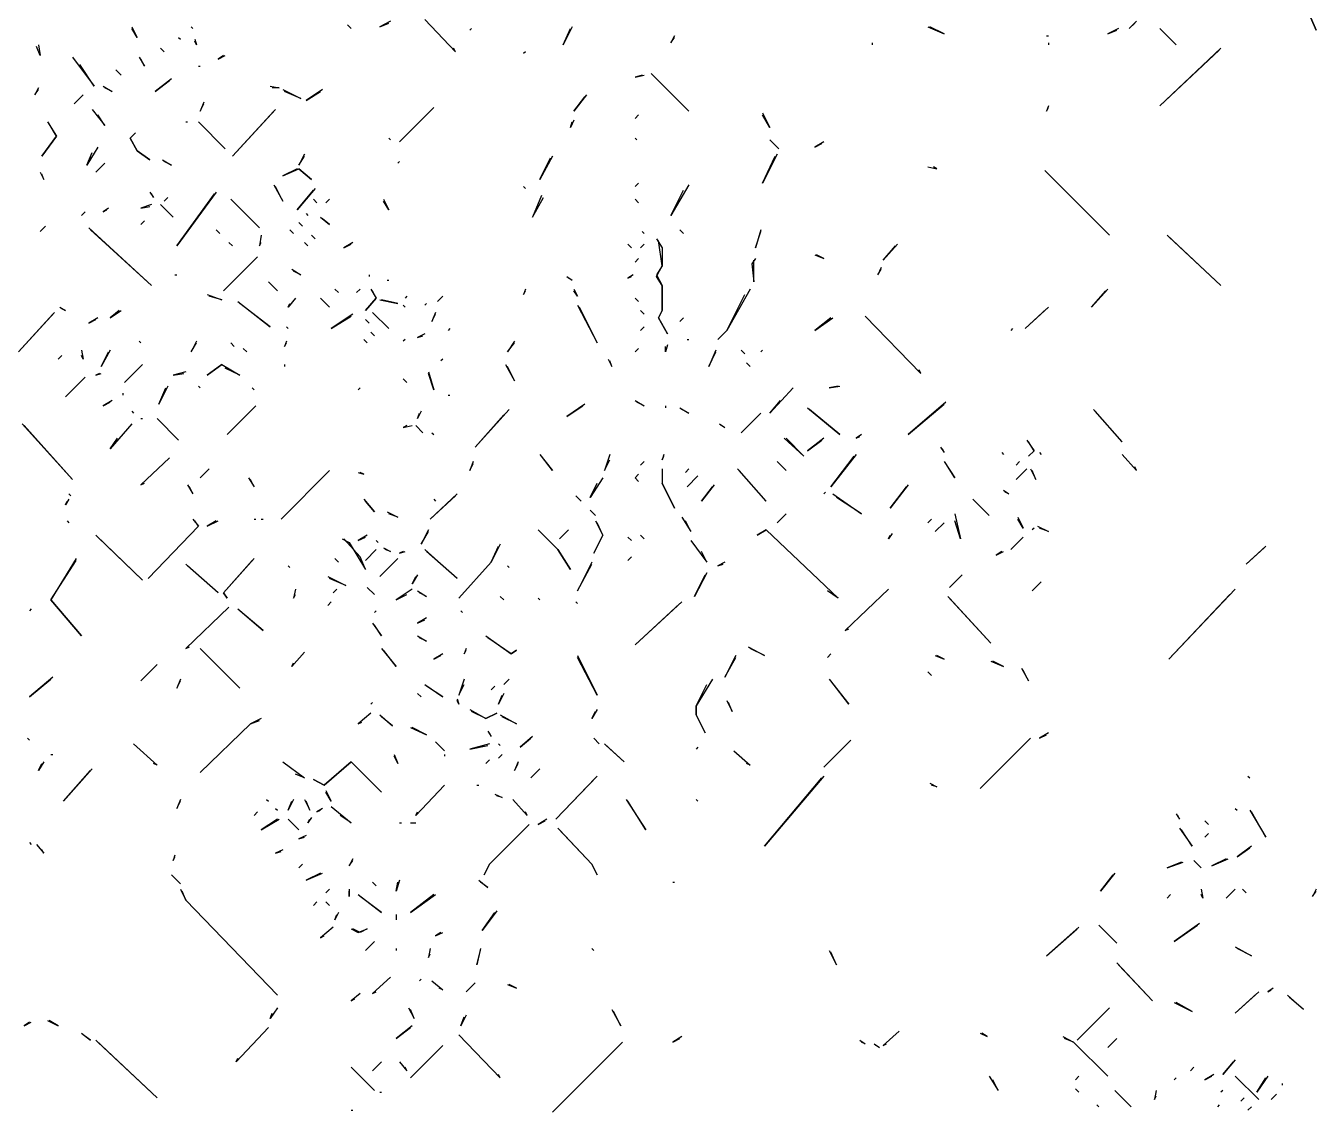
# Model space of a CAD drawing. Extents: x 1 to 2775, y -31 to 2075.
# Drawn here: x 1805.5 to 1925.2, y 373.6 to 474.2 of the extents above; entities that cross this region are included whole.
import ezdxf

# ---------------------------------------------------------------- set-up
doc = ezdxf.new("R2010")
doc.units = 0
doc.layers.add('LINEWORK', color=4, linetype='CONTINUOUS')

msp = doc.modelspace()

# ---------------------------------------------------------------- linework, layer by layer
at = {"layer": 'LINEWORK'}
for points in [[(1920.1667, 479.6667), (1924.6667, 475), (1925.1667, 473.8333), (1924.6667, 475), (1920.3333, 479.5)], [(1815.3333, 474.1667), (1815.8333, 473.1667), (1815.3333, 474)], [(1820.8333, 474.1667), (1821, 474)], [(1835.3333, 474.3333), (1835.6667, 474)], [(1839.3333, 474.6667), (1838.3333, 474.1667), (1839.1667, 474.5)], [(1842.5, 474.8333), (1845.3333, 471.8333), (1845.1667, 472.1667)], [(1846.8333, 474), (1846.6667, 473.8333)], [(1856.1667, 474.1667), (1855.3333, 472.5), (1856, 474)], [(1889.1667, 474.1667), (1890.6667, 473.5), (1889.3333, 474.1667)], [(1906.8333, 474), (1905.8333, 473.5), (1906.6667, 473.8333)], [(1908.5, 474.6667), (1907.8333, 474), (1908.3333, 474.5)], [(1910.6667, 474), (1912.1667, 472.5)], [(1819.6667, 473.1667), (1819.8333, 473)], [(1821.1667, 473), (1821.3333, 472.5), (1821.1667, 472.8333)], [(1865.6667, 473.3333), (1865.3333, 472.6667), (1865.6667, 473.1667)], [(1900.1667, 473.3333), (1900.3333, 473.3333)], [(1806.6667, 472.5), (1806.8333, 471.5), (1806.5, 472.3333)], [(1818, 472.1667), (1818.3333, 471.8333)], [(1823.8333, 471.5), (1823.3333, 471.1667), (1824, 471.5)], [(1851.8333, 471.8333), (1851.6667, 471.6667)], [(1884, 472.6667), (1884, 472.5)], [(1900.3333, 472.6667), (1900.3333, 472.5)], [(1916.3333, 472.1667), (1910.6667, 466.8333), (1916.1667, 472)], [(1809.8333, 471.3333), (1811.8333, 468.6667), (1810.5, 470.6667)], [(1816, 471.3333), (1816.5, 470.5), (1816.1667, 471.1667)], [(1821.5, 470.5), (1821.6667, 470.5)], [(1813.8333, 470.1667), (1814.3333, 469.6667)], [(1819, 469.3333), (1817.5, 468.1667), (1818.8333, 469.1667)], [(1862.6667, 469.6667), (1862, 469.5), (1862.8333, 469.6667)], [(1863.5, 469.8333), (1867, 466.3333)], [(1806.6667, 468.5), (1806.3333, 467.8333), (1806.6667, 468.3333)], [(1812.6667, 468.6667), (1813.5, 468.1667), (1812.8333, 468.5)], [(1828.1667, 468.6667), (1829, 468.5), (1828.3333, 468.5)], [(1829.3333, 468.3333), (1831, 467.5), (1829.5, 468.1667)], [(1833, 468.3333), (1831.5, 467.3333), (1832.8333, 468.1667)], [(1810.8333, 467.8333), (1810, 467)], [(1822, 467.1667), (1821.6667, 466.3333), (1822, 467)], [(1857.5, 467.8333), (1856.3333, 466.3333), (1857.3333, 467.6667)], [(1900.3333, 466.8333), (1900.1667, 466.3333), (1900.3333, 466.6667)], [(1811.6667, 466.5), (1812.8333, 465), (1812.1667, 466)], [(1828.6667, 466.5), (1824.6667, 462.1667), (1828.5, 466.3333)], [(1843.3333, 466.6667), (1840.1667, 463.5)], [(1862.3333, 466), (1862, 465.6667)], [(1873.8333, 466.1667), (1874.5, 464.8333), (1873.8333, 466)], [(1807.5, 465.3333), (1808.3333, 464), (1807, 462.1667), (1808.3333, 464), (1807.6667, 465.1667)], [(1815.6667, 464.3333), (1815.1667, 463.8333), (1815.8333, 462.6667), (1817, 461.8333), (1815.8333, 462.6667), (1815.1667, 463.8333)], [(1820.3333, 465.3333), (1820.5, 465.3333)], [(1821.5, 465.3333), (1824, 462.8333)], [(1856.3333, 465.5), (1856, 464.8333), (1856.1667, 465.3333)], [(1839.1667, 463.8333), (1839.3333, 463.6667)], [(1862, 463.8333), (1862.1667, 463.6667)], [(1874.5, 463.6667), (1875.3333, 462.8333)], [(1879.5, 463.5), (1878.6667, 463), (1879.3333, 463.3333)], [(1812.1667, 463), (1811.1667, 461.3333), (1811.6667, 462.5)], [(1831.3333, 462.3333), (1830.8333, 461.3333), (1831.3333, 462.1667)], [(1854.3333, 462.1667), (1853.1667, 460), (1854.1667, 462)], [(1875.1667, 462.3333), (1873.8333, 459.6667), (1875, 462.1667)], [(1812.8333, 461.5), (1812, 460.6667)], [(1818.1667, 461.8333), (1819, 461.3333), (1818.3333, 461.6667)], [(1830.6667, 461), (1829.3333, 460.3333), (1830.8333, 461), (1832, 460), (1830.8333, 461)], [(1840.1667, 461.6667), (1840, 461.5)], [(1889.1667, 461.1667), (1890, 461), (1889.6667, 461.1667)], [(1900, 460.8333), (1906, 454.8333)], [(1806.8333, 460.6667), (1807.1667, 460), (1807, 460.5)], [(1862.3333, 459.6667), (1862, 459.3333)], [(1817, 458.8333), (1817.3333, 458.3333), (1817.1667, 458.6667)], [(1818.6667, 458.3333), (1818.3333, 458)], [(1823.1667, 458.8333), (1819.5, 453.8333), (1823, 458.6667)], [(1828.5, 459.5), (1829.3333, 458), (1828.6667, 459.3333)], [(1832.3333, 459.1667), (1830.6667, 457.1667), (1832.1667, 459)], [(1851.6667, 459.3333), (1851.8333, 459.1667)], [(1853.3333, 458.5), (1852.5, 456.5), (1853.5, 458.3333)], [(1867, 459.5), (1865.3333, 456.6667), (1866.5, 459)], [(1813.1667, 457.3333), (1812.6667, 457), (1813, 457.1667)], [(1817.1667, 457.6667), (1816.1667, 457.3333), (1817, 457.5)], [(1818, 457.6667), (1819.1667, 456.5)], [(1824.5, 458.1667), (1827.1667, 455.5)], [(1832.1667, 458.1667), (1832.5, 457.8333)], [(1833.6667, 458.1667), (1833.3333, 457.8333)], [(1838.6667, 458.1667), (1839.1667, 457.1667), (1838.6667, 458)], [(1862, 458.1667), (1862.3333, 457.8333)], [(1811, 457), (1810.6667, 456.6667)], [(1816.5, 456.1667), (1816.1667, 455.8333)], [(1830.8333, 456), (1831.1667, 455.6667)], [(1831.5, 456.8333), (1831.6667, 456.6667)], [(1832.8333, 456.5), (1833.6667, 455.8333), (1833, 456.3333)], [(1807.3333, 455.6667), (1806.8333, 455.1667)], [(1811.3333, 455.5), (1817.1667, 450.1667), (1811.5, 455.3333)], [(1823.1667, 455.3333), (1823.5, 455)], [(1827.3333, 454.8333), (1827.1667, 453.8333), (1827.3333, 454.1667)], [(1830, 455.3333), (1830.3333, 455)], [(1832, 454.8333), (1832.3333, 454.5)], [(1862.6667, 455.1667), (1862.8333, 455)], [(1866.1667, 455.3333), (1866.5, 455)], [(1873.6667, 455.3333), (1873.1667, 453.6667), (1873.6667, 455.1667)], [(1911.3333, 454.8333), (1916.3333, 450.1667), (1911.5, 454.6667)], [(1824.3333, 454.1667), (1824.6667, 453.8333)], [(1831.3333, 454.1667), (1831.6667, 453.8333)], [(1835.8333, 454.1667), (1835, 453.6667), (1835.6667, 454)], [(1861.3333, 454), (1861.6667, 453.6667)], [(1862.8333, 454), (1862.5, 453.6667)], [(1864, 454.5), (1864.5, 453.6667), (1864.5, 452), (1864, 451.1667), (1864.5, 450.1667), (1864.5, 447.8333), (1864.1667, 447.1667), (1865, 445.6667), (1864.1667, 447.1667), (1864.5, 447.8333), (1864.5, 450.1667), (1864, 451), (1864.5, 452), (1864.1667, 454.3333)], [(1886.3333, 454), (1885, 452.5), (1886.1667, 453.8333)], [(1827, 452.8333), (1823.8333, 449.6667)], [(1862.3333, 452.6667), (1862, 452.3333)], [(1873.1667, 452.6667), (1872.8333, 452.1667), (1873, 450.5), (1873, 452.5)], [(1878.6667, 453), (1879.5, 452.6667), (1878.8333, 453)], [(1819.3333, 451.1667), (1819.5, 451.1667)], [(1830.1667, 451.6667), (1831, 451.1667), (1830.3333, 451.5)], [(1837.3333, 451.1667), (1837.3333, 451)], [(1861.8333, 451.1667), (1861.3333, 450.8333), (1861.6667, 451)], [(1884.8333, 451.8333), (1884.5, 451.1667), (1884.8333, 451.6667)], [(1828, 450.5), (1828.8333, 449.6667)], [(1839, 450.6667), (1839.1667, 450.6667)], [(1855.6667, 451), (1856.1667, 450.6667), (1855.8333, 450.8333)], [(1822.3333, 449.3333), (1823.6667, 448.8333), (1822.5, 449.1667)], [(1830.5, 449), (1829.8333, 448.1667), (1830, 448.5)], [(1832.8333, 449), (1833.6667, 448.1667)], [(1834.1667, 449.8333), (1834.5, 449.5)], [(1836.5, 449.8333), (1836.1667, 449.5)], [(1837.5, 449.8333), (1838, 449), (1837, 447.8333), (1838, 449), (1837.6667, 449.6667)], [(1838.3333, 448.8333), (1840, 448.5), (1838.5, 448.8333)], [(1840.8333, 449.1667), (1840.6667, 449)], [(1844.1667, 449.1667), (1843.6667, 448.6667)], [(1851.8333, 449.8333), (1851.6667, 449.3333), (1851.8333, 449.6667)], [(1856.3333, 449.8333), (1856.6667, 449.1667), (1856.3333, 449.6667)], [(1862, 449), (1862.3333, 448.6667)], [(1872.6667, 449.8333), (1870.5, 446), (1869.6667, 445.1667), (1870.5, 446), (1872.1667, 449.3333)], [(1905.8333, 449.8333), (1904.3333, 448.1667), (1905.6667, 449.6667)], [(1808.1667, 447.6667), (1804.8333, 444), (1808, 447.5)], [(1808.6667, 448.1667), (1809.1667, 447.8333), (1808.8333, 448)], [(1814.1667, 447.8333), (1813.3333, 447.1667), (1814.3333, 447.8333)], [(1825.1667, 448.6667), (1828.1667, 446.3333), (1825.3333, 448.5)], [(1837.6667, 447.6667), (1839.1667, 446.1667)], [(1840.5, 448.3333), (1840.6667, 448.1667)], [(1842.6667, 448.5), (1842.5, 448.3333)], [(1843.5, 447.6667), (1843.1667, 446.8333), (1843.5, 447.5)], [(1856.6667, 448.3333), (1858.5, 444.8333), (1856.8333, 448.1667)], [(1862.5, 447.8333), (1862.8333, 447.5)], [(1900.3333, 448.1667), (1898.1667, 446.1667), (1900.1667, 448)], [(1812.1667, 447.1667), (1811.3333, 446.6667), (1812, 447)], [(1835.8333, 447.5), (1833.8333, 446.1667), (1835.6667, 447.3333)], [(1837, 447), (1837.3333, 446.6667)], [(1866.5, 447.1667), (1866.1667, 446.8333)], [(1880.1667, 447.1667), (1878.6667, 446), (1880.3333, 447.1667)], [(1883.3333, 447.3333), (1888.5, 442), (1888.3333, 442.3333)], [(1829.6667, 446.3333), (1829.8333, 446.1667)], [(1836.8333, 445.1667), (1837.1667, 444.8333)], [(1837.5, 445.8333), (1837.8333, 445.5)], [(1840.6667, 445.1667), (1840.5, 445)], [(1842.5, 445.6667), (1841.8333, 445.3333), (1842.3333, 445.5)], [(1844.8333, 446.1667), (1844.6667, 446)], [(1862.8333, 446.3333), (1862.5, 446)], [(1866.8333, 445.1667), (1867, 445.1667)], [(1897, 446.1667), (1896.8333, 446)], [(1810.6667, 444.1667), (1810.8333, 443.3333), (1810.6667, 443.6667)], [(1813.3333, 444.1667), (1812.5, 442.6667), (1813.1667, 444)], [(1816, 445), (1816.1667, 444.8333)], [(1821.3333, 445), (1820.8333, 444), (1821.3333, 444.8333)], [(1824.5, 444.8333), (1824.8333, 444.5)], [(1825.6667, 444.3333), (1826, 444)], [(1829.6667, 445), (1829.5, 444.5), (1829.6667, 444.8333)], [(1850.8333, 445), (1850.1667, 444), (1850.8333, 444.8333)], [(1862.3333, 444.3333), (1862, 444)], [(1865, 444.6667), (1864.8333, 444), (1864.8333, 444.5)], [(1869.5, 444.1667), (1868.8333, 442.6667), (1869.5, 444)], [(1871.8333, 444.1667), (1872.1667, 443.8333)], [(1873.8333, 444.1667), (1873.6667, 444)], [(1808.8333, 443.6667), (1808.5, 443.3333)], [(1816.3333, 442.8333), (1814.6667, 441.1667)], [(1823.6667, 442.8333), (1822.3333, 441.8333), (1823.6667, 442.8333), (1825.3333, 441.8333), (1824, 442.5)], [(1829.5, 442.8333), (1829.5, 442.6667)], [(1844.1667, 443.3333), (1844, 443.1667)], [(1850, 442.8333), (1850.8333, 441.3333), (1850.1667, 442.6667)], [(1859.5, 443.3333), (1859.8333, 442.6667), (1859.6667, 443.1667)], [(1872.3333, 443), (1872.6667, 442.6667)], [(1811, 441.6667), (1809.1667, 439.8333)], [(1812.3333, 442), (1812, 441.8333), (1812.5, 442)], [(1820.3333, 442.1667), (1819.1667, 441.8333), (1820.1667, 442)], [(1842.8333, 442.1667), (1843.3333, 440.5), (1842.8333, 442)], [(1818.6667, 440.8333), (1817.8333, 439.1667), (1818.5, 440.6667)], [(1821.5, 440.8333), (1821.6667, 440.6667)], [(1826.5, 440.6667), (1826.6667, 440.5)], [(1836.5, 440.6667), (1836.3333, 440.5)], [(1840.5, 441.5), (1840.8333, 441.1667)], [(1876.6667, 440.6667), (1874.5, 438.3333), (1875.5, 439.5)], [(1880.8333, 440.8333), (1880, 440.6667), (1881, 440.8333)], [(1813.5, 439.5), (1812.6667, 439), (1813.3333, 439.3333)], [(1814.5, 440.1667), (1814.5, 440)], [(1844.6667, 440), (1844.8333, 440)], [(1862, 439.5), (1862.8333, 439), (1862.1667, 439.3333)], [(1890.8333, 439.3333), (1887.3333, 436.3333), (1890.6667, 439.1667)], [(1815.3333, 438.5), (1815.5, 438.3333)], [(1826.8333, 439), (1824.1667, 436.3333)], [(1842.1667, 438.5), (1841.8333, 437.8333), (1842, 438.3333)], [(1850.3333, 438.6667), (1847.1667, 435.1667), (1849.8333, 438.1667)], [(1857.3333, 439.1667), (1855.6667, 438), (1857.1667, 439)], [(1864.8333, 439), (1864.8333, 438.8333)], [(1866.1667, 438.8333), (1867, 438.3333), (1866.3333, 438.6667)], [(1873.6667, 438.3333), (1871.8333, 436.5)], [(1878, 438.8333), (1881, 436.3333), (1878.1667, 438.6667)], [(1904.5, 438.6667), (1907.1667, 435.6667), (1904.6667, 438.5)], [(1805.1667, 437.3333), (1809.8333, 432.1667), (1805.3333, 437.1667)], [(1815.3333, 437.3333), (1813.3333, 435), (1814, 436)], [(1816.1667, 437.8333), (1816.3333, 437.8333)], [(1817.6667, 437.8333), (1819.6667, 435.8333)], [(1840.8333, 437.1667), (1840.5, 437), (1841.3333, 437.1667)], [(1841.6667, 437.1667), (1842.3333, 436.5)], [(1869.8333, 437.3333), (1870.3333, 437), (1870, 437.1667)], [(1843.1667, 436.5), (1843.3333, 436.3333)], [(1875.8333, 436), (1877.6667, 434.3333), (1876, 436)], [(1879.5, 436), (1878, 434.8333), (1879.3333, 435.8333)], [(1883, 436.3333), (1882.5, 436), (1882.8333, 436.1667)], [(1898.3333, 435.8333), (1899, 434.8333), (1898.5, 434.3333), (1899, 434.8333), (1898.5, 435.6667)], [(1853.1667, 434.5), (1854.3333, 433), (1853.3333, 434.3333)], [(1859.6667, 434.5), (1859.1667, 433), (1859.6667, 434)], [(1864.6667, 434.5), (1864.5, 434), (1864.6667, 434.3333)], [(1882.5, 434.5), (1880.1667, 431.5), (1882.3333, 434.3333)], [(1890.3333, 435.1667), (1890.6667, 434.6667), (1890.5, 435)], [(1896, 434.6667), (1896.1667, 434.5)], [(1899.5, 434.6667), (1899.6667, 434.5)], [(1907.1667, 434.5), (1908.5, 433), (1908.3333, 433.3333)], [(1818.8333, 434.1667), (1816.1667, 431.6667), (1816.5, 431.8333)], [(1847, 433.8333), (1846.6667, 433), (1847, 433.6667)], [(1862.8333, 433.8333), (1862.5, 433.5)], [(1875.1667, 433.8333), (1876, 433)], [(1890.6667, 433.8333), (1891.6667, 432.3333), (1890.8333, 433.6667)], [(1897.6667, 433.8333), (1897.3333, 433.5)], [(1822.5, 433.1667), (1821.6667, 432.3333)], [(1826.1667, 432.3333), (1826.6667, 431.5), (1826.3333, 432.1667)], [(1833.6667, 433), (1829.1667, 428.5)], [(1836.3333, 432.8333), (1836.8333, 432.6667), (1836.5, 432.8333)], [(1859, 432.3333), (1857.8333, 430.5), (1858.5, 431.8333)], [(1862.3333, 432.6667), (1862, 432.3333), (1862.3333, 432), (1862, 432.3333)], [(1864.5, 433.1667), (1864.5, 431.8333), (1865.6667, 429.5), (1864.5, 431.8333)], [(1867, 433.1667), (1866.6667, 432.8333)], [(1867.8333, 432.5), (1866.8333, 431.5)], [(1871.5, 433.1667), (1874.1667, 430.1667), (1871.6667, 433)], [(1898.3333, 433.1667), (1897.3333, 432.1667)], [(1898.6667, 433.1667), (1899.1667, 432.1667), (1898.8333, 433)], [(1809.5, 430.8333), (1809.6667, 430.6667)], [(1820.5, 431.6667), (1821, 430.8333), (1820.6667, 431.5)], [(1845.5, 430.8333), (1843, 428.5), (1845.3333, 430.6667)], [(1869.3333, 431.6667), (1868.1667, 430.1667), (1869.1667, 431.5)], [(1879.6667, 431), (1879.5, 430.8333)], [(1880.3333, 430.8333), (1883, 429), (1880.6667, 430.5)], [(1887.3333, 431.6667), (1885.6667, 429.5), (1887.1667, 431.5)], [(1896.1667, 431.1667), (1896.6667, 430.8333), (1896.3333, 431)], [(1809.5, 430.3333), (1809.1667, 429.8333), (1809.3333, 430.1667)], [(1836.8333, 430.3333), (1837.8333, 429.1667), (1837, 430.1667)], [(1843.3333, 430.3333), (1843.5, 430.1667)], [(1856.5, 430.6667), (1857, 430.1667)], [(1893.3333, 430.3333), (1894.8333, 428.8333)], [(1821, 428.5), (1821.5, 427.8333), (1816.8333, 423), (1821.5, 427.8333), (1821.1667, 428.3333)], [(1826.6667, 428.5), (1826.8333, 428.5)], [(1827.3333, 428.5), (1827.5, 428.5)], [(1839, 429.1667), (1840, 428.6667), (1839.1667, 429)], [(1857.8333, 429.3333), (1858.3333, 428.8333)], [(1866.3333, 428.6667), (1867.1667, 427.3333), (1866.6667, 428.3333)], [(1876, 429), (1875.1667, 428.1667)], [(1889.5, 428.5), (1889.1667, 428.1667)], [(1891.6667, 429), (1892.1667, 426.6667), (1891.6667, 428.3333)], [(1897.5, 428.6667), (1898, 427.6667), (1897.5, 428.5)], [(1809.3333, 428.3333), (1809.5, 428.1667)], [(1823.1667, 428.3333), (1822.3333, 427.8333), (1823.3333, 428.3333)], [(1842.8333, 427.5), (1842.1667, 426.1667), (1842.8333, 427.3333)], [(1853, 427.5), (1854.8333, 425.6667), (1856, 423.8333), (1854.8333, 425.6667)], [(1855.8333, 427.5), (1855, 426.6667)], [(1858.3333, 428.3333), (1859, 427), (1858.1667, 425.3333), (1859, 427), (1858.5, 428.1667)], [(1874.1667, 427.5), (1873.3333, 427), (1874.1667, 427.5), (1880.8333, 421.1667), (1879.8333, 421.8333)], [(1890.6667, 428.1667), (1889.8333, 427.3333)], [(1899, 427.6667), (1898.8333, 427.5)], [(1899.3333, 427.8333), (1900.3333, 427.3333), (1899.5, 427.6667)], [(1812, 427), (1816.3333, 422.8333), (1812.1667, 426.8333)], [(1834.8333, 426.6667), (1835.5, 426.3333), (1837, 423.8333), (1836.5, 425), (1835, 426.6667)], [(1837.1667, 427), (1836.3333, 426.5), (1837, 426.8333)], [(1838, 426.5), (1838.1667, 426.3333)], [(1849.5, 426.1667), (1848.6667, 424.5), (1845.6667, 421.1667), (1848.6667, 424.5), (1849.3333, 426)], [(1861.3333, 426.8333), (1861.6667, 426.5)], [(1862.5, 427), (1862.8333, 426.6667)], [(1867.1667, 426.5), (1868.6667, 424.5), (1868.1667, 425.5)], [(1885.8333, 427.1667), (1885.5, 426.6667), (1885.6667, 427)], [(1898, 426.8333), (1896.8333, 425.6667)], [(1810.1667, 424.8333), (1807.8333, 421), (1810.6667, 417.6667), (1807.8333, 421), (1810.1667, 424.6667)], [(1826.6667, 424.8333), (1823.8333, 421.6667), (1824.1667, 421.1667), (1823.8333, 421.6667), (1826.5, 424.6667)], [(1834.1667, 424.8333), (1834.5, 424.5)], [(1838, 425.6667), (1837, 424.6667)], [(1840, 424.8333), (1838.3333, 423.1667)], [(1838.6667, 425.8333), (1839.3333, 425.5), (1838.8333, 425.6667)], [(1840.5, 425.5), (1840.1667, 425.3333), (1840.6667, 425.5)], [(1842.5, 425.6667), (1845.5, 423), (1842.6667, 425.5)], [(1861.6667, 425), (1861.3333, 424.6667)], [(1896, 425.5), (1895.5, 425.1667), (1896.1667, 425.5)], [(1920.5, 426), (1918.6667, 424.3333), (1920.3333, 425.8333)], [(1820.3333, 424.3333), (1823.3333, 421.6667), (1820.5, 424.1667)], [(1829.8333, 424.1667), (1830, 424)], [(1850.1667, 424.1667), (1850.3333, 424)], [(1858, 424.5), (1856.6667, 421.8333), (1858, 424.3333)], [(1870.3333, 424.5), (1869.6667, 424.1667), (1870.1667, 424.3333)], [(1833.5, 423.1667), (1835.1667, 422.3333), (1833.6667, 423)], [(1841.8333, 423.3333), (1841.3333, 422.5), (1841.6667, 423.1667)], [(1868.6667, 423.5), (1867.5, 421.3333), (1868.5, 423.3333)], [(1892.3333, 423.3333), (1891.1667, 422.1667)], [(1899.6667, 422.6667), (1898.8333, 421.8333)], [(1830.5, 422), (1830.3333, 421.1667), (1830.5, 421.5)], [(1834.3333, 422), (1834, 421.6667)], [(1837.1667, 422.1667), (1837.8333, 421.5)], [(1841.3333, 422), (1839.8333, 421), (1840.8333, 421.5)], [(1841.8333, 421.8333), (1842.6667, 421.3333), (1842, 421.6667)], [(1849.5, 421.3333), (1849.8333, 421)], [(1885.5, 422), (1881.5, 418.1667), (1881.8333, 418.3333)], [(1891, 421.3333), (1895, 417), (1891.1667, 421.1667)], [(1917.6667, 422), (1911.5, 415.5), (1917.1667, 421.5)], [(1806, 420.1667), (1805.8333, 420)], [(1824.3333, 420.3333), (1820.3333, 416.5), (1820.6667, 416.6667)], [(1825.1667, 420.1667), (1827.5, 418.1667), (1825.3333, 420)], [(1833.8333, 420.8333), (1833.5, 420.5)], [(1853, 421.1667), (1853.1667, 421)], [(1856.5, 420.8333), (1856.6667, 420.6667)], [(1866.3333, 420.8333), (1862, 416.8333), (1866.1667, 420.6667)], [(1838, 420), (1837.8333, 419.8333)], [(1842.6667, 419.3333), (1841.8333, 418.8333), (1842.5, 419.1667)], [(1845.8333, 420), (1846, 419.8333)], [(1837.6667, 418.8333), (1838.5, 417.6667), (1837.8333, 418.6667)], [(1841.8333, 417.6667), (1842.6667, 417.1667), (1842, 417.5)], [(1848.1667, 417.6667), (1850.5, 416), (1851, 416.3333), (1850.5, 416), (1848.3333, 417.5)], [(1821.6667, 416.5), (1825.3333, 412.8333)], [(1838.5, 416.5), (1839.8333, 414.8333), (1838.6667, 416.3333)], [(1846.3333, 416.5), (1846.1667, 416), (1846.3333, 416.3333)], [(1872.5, 416.6667), (1874, 415.8333), (1872.6667, 416.5)], [(1831.3333, 416.1667), (1830.1667, 414.8333), (1830.3333, 415.1667)], [(1844.1667, 416), (1843.3333, 415.5), (1844, 415.8333)], [(1856.6667, 415.8333), (1858.5, 412.1667), (1856.6667, 415.6667)], [(1871.3333, 415.8333), (1870.3333, 413.8333), (1871.3333, 415.6667)], [(1880.1667, 416), (1879.8333, 415.6667)], [(1889.8333, 415.8333), (1890.6667, 415.5), (1890, 415.8333)], [(1895, 415.3333), (1896.1667, 414.8333), (1895.1667, 415.3333)], [(1817.6667, 415), (1816.1667, 413.5)], [(1889.1667, 414.3333), (1889.5, 414)], [(1897.8333, 414.6667), (1898.5, 413.5), (1898, 414.5)], [(1808, 413.8333), (1805.8333, 412), (1807.8333, 413.6667)], [(1819.8333, 413.6667), (1819.5, 412.8333), (1819.8333, 413.5)], [(1842.5, 413.1667), (1844.1667, 412), (1842.6667, 413)], [(1846.1667, 413.6667), (1845.6667, 412.1667), (1846.1667, 413.1667)], [(1849, 413), (1848.6667, 412.6667)], [(1850.3333, 413.6667), (1849.8333, 413.1667)], [(1869.1667, 413.6667), (1867.6667, 411.1667), (1867.6667, 410.3333), (1868.5, 408.6667), (1867.6667, 410.3333), (1867.6667, 411.1667), (1868.6667, 413.1667)], [(1880, 413.6667), (1881.8333, 411.3333), (1880.1667, 413.5)], [(1841.8333, 412.3333), (1842.1667, 412)], [(1845.5, 411.8333), (1845.6667, 411.3333), (1845.5, 411.6667)], [(1849.8333, 412.3333), (1849.3333, 411.3333), (1849.6667, 412.1667)], [(1870.5, 411.6667), (1871, 410.6667), (1870.6667, 411.5)], [(1837.5, 410.5), (1836.3333, 409.5), (1836.6667, 409.6667)], [(1837.6667, 411.5), (1837.5, 411.3333)], [(1846.6667, 410.8333), (1848.1667, 410), (1849.1667, 410.5), (1848.1667, 410), (1846.8333, 410.6667)], [(1858.5, 410.8333), (1858, 410), (1858.3333, 410.6667)], [(1827.3333, 410), (1826.3333, 409.5), (1821.6667, 405), (1826.3333, 409.5), (1827.1667, 409.8333)], [(1838.3333, 410.3333), (1839.5, 409.3333), (1838.5, 410.1667)], [(1849.5, 410.3333), (1851, 409.5), (1849.6667, 410.1667)], [(1805.6667, 408.1667), (1805.8333, 408)], [(1841.1667, 409.1667), (1842.6667, 408.5), (1841.3333, 409.1667)], [(1848.3333, 408.8333), (1848.6667, 408.3333), (1848.5, 408.6667)], [(1852.5, 408.3333), (1851.3333, 407.3333), (1852.3333, 408.1667)], [(1858.1667, 408.1667), (1858.6667, 407.6667)], [(1898.6667, 408.1667), (1894, 403.5)], [(1900.3333, 408.6667), (1899.5, 408.1667), (1900.1667, 408.5)], [(1815.5, 407.6667), (1817.6667, 405.6667), (1817.3333, 405.8333)], [(1843.5, 407.8333), (1844.3333, 407)], [(1848.5, 407.6667), (1846.6667, 407.1667), (1848.3333, 407.5)], [(1849.3333, 407.6667), (1849.5, 407.5)], [(1859.1667, 407.6667), (1861, 406), (1859.3333, 407.5)], [(1867.8333, 407.3333), (1867.6667, 407.1667)], [(1871.1667, 407), (1872.6667, 405.6667), (1872.3333, 405.8333)], [(1882, 408), (1879.5, 405.5)], [(1807.1667, 406), (1806.6667, 405.1667), (1807, 405.8333)], [(1807.8333, 406.6667), (1808, 406.6667)], [(1829.3333, 406), (1831.3333, 404.5), (1830.5, 404.8333)], [(1835.6667, 406), (1833.1667, 403.8333), (1832.1667, 404.3333), (1833.1667, 403.8333), (1835.6667, 406), (1838.5, 403.1667)], [(1839.6667, 406.6667), (1840, 405.8333), (1839.6667, 406.5)], [(1844.3333, 406.6667), (1844.3333, 406.5)], [(1848.5, 406.1667), (1848.1667, 405.8333)], [(1849.6667, 406.6667), (1849.3333, 406.3333)], [(1851.1667, 406), (1850.8333, 405.1667), (1851.1667, 405.8333)], [(1811.6667, 405.3333), (1809, 402.3333), (1811.5, 405.1667)], [(1853.1667, 405.3333), (1852.3333, 404.5)], [(1858.5, 404.6667), (1854.6667, 400.6667), (1858.3333, 404.5)], [(1879.5, 404.6667), (1874, 398.1667), (1879.3333, 404.5)], [(1918.8333, 404.6667), (1919, 404.5)], [(1833.3333, 403.3333), (1833.8333, 402.3333), (1833.3333, 403.1667)], [(1844.3333, 403.8333), (1841.6667, 401), (1841.8333, 401.3333)], [(1847.3333, 403.8333), (1847.5, 403.8333)], [(1889.3333, 404), (1890, 403.6667), (1889.5, 403.8333)], [(1819.8333, 402.5), (1819.5, 401.6667), (1819.8333, 402.3333)], [(1827.8333, 402.5), (1828, 402.3333)], [(1830.3333, 402.5), (1829.8333, 401.5), (1830.1667, 402.3333)], [(1831.3333, 402.5), (1831.8333, 401.5), (1831.5, 402.3333)], [(1849, 403), (1849.6667, 402.6667), (1849.1667, 402.8333)], [(1850.6667, 402.5), (1852, 401), (1851.8333, 401.3333)], [(1861.1667, 402.5), (1863, 399.6667), (1861.3333, 402.3333)], [(1867.6667, 402.5), (1867.8333, 402.3333)], [(1827, 401.3333), (1826.6667, 401)], [(1828.6667, 401.6667), (1828.8333, 401.5)], [(1833, 401.6667), (1832.5, 401.3333), (1832.8333, 401.5)], [(1833.8333, 401.8333), (1835.6667, 400.3333), (1834.6667, 401)], [(1912.1667, 401.1667), (1912.5, 400.6667), (1912.3333, 401)], [(1917.6667, 401.6667), (1917.8333, 401.5)], [(1919, 401.5), (1920.5, 399), (1919.1667, 401.3333)], [(1828.8333, 400.6667), (1827.3333, 399.6667), (1829, 400.6667)], [(1829.8333, 400.6667), (1830.8333, 399.6667)], [(1832, 400.8333), (1831.6667, 400.3333), (1831.8333, 400.6667)], [(1840.1667, 400.3333), (1840.3333, 400.3333)], [(1841.1667, 400.3333), (1841.6667, 400.3333)], [(1852.1667, 400.1667), (1848.5, 396.5), (1848, 395.5), (1848.5, 396.5)], [(1853.8333, 400.6667), (1853, 400.1667), (1853.6667, 400.5)], [(1854.8333, 399.8333), (1858, 396.5), (1858.5, 395.5), (1858, 396.5), (1855, 399.6667)], [(1912.5, 399.8333), (1913.6667, 398.1667), (1912.6667, 399.6667)], [(1914.8333, 400.5), (1915.1667, 400.1667)], [(1805.8333, 398.5), (1806, 398.3333)], [(1831.5, 399.1667), (1830.8333, 398.8333), (1831.3333, 399)], [(1915.1667, 399.3333), (1914.8333, 399)], [(1806.5, 398.3333), (1807.1667, 397.5), (1807, 397.8333)], [(1819.3333, 397.3333), (1819.1667, 396.8333), (1819.3333, 397.1667)], [(1829.3333, 397.8333), (1828.6667, 397.5), (1829.1667, 397.6667)], [(1919.1667, 398.1667), (1917.8333, 397.1667), (1919, 398)], [(1831.1667, 396.5), (1830.8333, 396.1667)], [(1835.8333, 397), (1835.5, 396.3333), (1835.8333, 396.8333)], [(1912.6667, 396.6667), (1911.3333, 396.1667), (1912.8333, 396.6667)], [(1913.8333, 396.8333), (1914.5, 396.1667)], [(1916.8333, 397), (1915.5, 396.3333), (1917, 397)], [(1819, 395.5), (1819.8333, 394.6667)], [(1832.8333, 395.6667), (1831.5, 395), (1833, 395.6667)], [(1840.1667, 395), (1839.8333, 394), (1840, 394.8333)], [(1847.5, 395), (1848.3333, 394.3333), (1847.6667, 394.8333)], [(1906.5, 395.6667), (1905.1667, 394), (1906.3333, 395.5)], [(1819.8333, 394.1667), (1820.3333, 393.1667), (1828.8333, 384.3333), (1820.3333, 393.1667), (1820, 394)], [(1833.6667, 394.1667), (1833.3333, 393.8333)], [(1835.5, 394.1667), (1835.5, 393.5), (1835.5, 394)], [(1837.6667, 394.8333), (1838, 394.5)], [(1865.5, 394.8333), (1865.6667, 394.8333)], [(1914.5, 394.1667), (1914.6667, 393.3333), (1914.5, 393.6667)], [(1917.6667, 394.1667), (1916.8333, 393.3333)], [(1918.3333, 394.1667), (1918.6667, 393.8333)], [(1925.1667, 394.1667), (1924.8333, 393.5), (1925.1667, 394)], [(1832.5, 393), (1832.1667, 392.6667)], [(1833.3333, 393), (1833.6667, 392.6667)], [(1836.3333, 393.6667), (1838.5, 392), (1836.5, 393.5)], [(1843.3333, 393.6667), (1841.1667, 392), (1843.5, 393.6667)], [(1911.6667, 393.6667), (1911.3333, 393.3333)], [(1834.5, 392), (1834.1667, 391.3333), (1834.3333, 391.8333)], [(1839.8333, 391.8333), (1839.8333, 391.3333)], [(1849.1667, 392.1667), (1847.8333, 390.3333), (1849, 392)], [(1834, 390.6667), (1832.8333, 389.6667), (1833.1667, 389.8333)], [(1835.6667, 390.5), (1836.3333, 390.1667), (1837.1667, 390.5), (1836.5, 390.1667), (1835.8333, 390.5)], [(1844, 390.1667), (1843.5, 389.8333), (1844.1667, 390.1667)], [(1903.1667, 390.6667), (1900.1667, 388), (1903, 390.5)], [(1905, 390.8333), (1906.6667, 389.1667)], [(1914.3333, 391), (1912, 389.3333), (1914.1667, 390.8333)], [(1837.8333, 389.3333), (1837, 388.5)], [(1839.8333, 388.6667), (1839.8333, 388.5)], [(1843, 388.6667), (1842.8333, 387.8333), (1843, 388.1667)], [(1847.6667, 388.6667), (1847.3333, 387.1667), (1847.6667, 388.5)], [(1858, 388.6667), (1858.1667, 388.5)], [(1880, 388.5), (1880.6667, 387.1667), (1880.1667, 388.3333)], [(1917.6667, 388.8333), (1919.1667, 388), (1917.8333, 388.6667)], [(1906.6667, 387.3333), (1910, 383.8333), (1906.8333, 387.1667)], [(1839.3333, 386), (1837.6667, 384.5), (1838, 384.6667)], [(1842.1667, 385.8333), (1842, 385.6667)], [(1843.1667, 385.6667), (1844.1667, 384.8333), (1843.8333, 385)], [(1847.1667, 385.5), (1846.3333, 384.6667)], [(1850.1667, 385.3333), (1851, 385), (1850.3333, 385.3333)], [(1836.5, 384.5), (1835.6667, 383.8333), (1836, 384)], [(1919.8333, 384.6667), (1917.6667, 382.6667), (1919.6667, 384.5)], [(1921.1667, 385), (1920.6667, 384.6667), (1921, 384.8333)], [(1922.5, 384.3333), (1924, 383), (1922.6667, 384.1667)], [(1828.8333, 383.1667), (1828.1667, 382.1667), (1828.3333, 382.6667)], [(1841, 383.1667), (1841.5, 382.1667), (1841.1667, 383)], [(1859.8333, 383), (1860.6667, 381.5), (1860, 382.8333)], [(1906, 383.1667), (1903, 380.1667)], [(1912, 383.6667), (1913.6667, 382.8333), (1912.1667, 383.6667)], [(1805.8333, 381.8333), (1805.3333, 381.5), (1806, 381.8333)], [(1807.5, 382), (1808.5, 381.5), (1807.6667, 382)], [(1846.3333, 382.5), (1845.8333, 381.5), (1846.1667, 382.3333)], [(1810.6667, 380.8333), (1811.5, 380.1667), (1810.8333, 380.6667)], [(1828, 381.3333), (1825, 378.1667), (1825.1667, 378.5)], [(1841.3333, 381.5), (1839.8333, 380.3333), (1841.1667, 381.3333)], [(1845.6667, 380.6667), (1849.5, 376.6667), (1849.3333, 377)], [(1886.5, 381), (1885, 379.6667), (1885.3333, 379.8333)], [(1894, 380.8333), (1894.6667, 380.5), (1894.1667, 380.8333)], [(1812, 380.1667), (1817.6667, 374.8333), (1812.1667, 380)], [(1844.1667, 379.6667), (1841.1667, 376.6667)], [(1860.8333, 380), (1854.3333, 373.5)], [(1866.3333, 380.5), (1865.5, 380), (1866.1667, 380.3333)], [(1882.8333, 380.1667), (1883.3333, 379.8333), (1883, 380)], [(1884.1667, 379.8333), (1884.6667, 379.5), (1884.3333, 379.6667)], [(1901.6667, 380.5), (1902.6667, 380), (1905.8333, 376.8333), (1902.6667, 380), (1901.8333, 380.3333)], [(1906.6667, 380.3333), (1905.8333, 379.5)], [(1838.5, 378.1667), (1837.6667, 377.3333)], [(1840.1667, 378.1667), (1840.8333, 377.3333), (1840.6667, 377.6667)], [(1917.6667, 378.3333), (1916.5, 377), (1917.5, 378.1667)], [(1835.6667, 377.6667), (1837.8333, 375.5), (1835.8333, 377.5)], [(1913.8333, 377.6667), (1913.5, 377.3333)], [(1915.6667, 377), (1914.8333, 376.5), (1915.5, 376.8333)], [(1894.8333, 376.8333), (1895.6667, 375.5), (1895.1667, 376.5)], [(1903.1667, 376.8333), (1902.8333, 376.5)], [(1912.1667, 376.6667), (1912, 376.5)], [(1917.6667, 376.8333), (1919.8333, 374.6667)], [(1920.6667, 376.8333), (1919.6667, 375.3333), (1920.5, 376.6667)], [(1922, 376.1667), (1922, 376)], [(1838.3333, 375.3333), (1838.5, 375.3333)], [(1902.8333, 375.6667), (1903.1667, 375.3333)], [(1906.5, 375.5), (1908, 374)], [(1910.3333, 375.5), (1910.1667, 374.6667), (1910.3333, 375)], [(1916.5, 375.5), (1916.3333, 375.3333)], [(1918.5, 374.8333), (1918.1667, 374.5)], [(1921.5, 375.1667), (1921, 374.6667)], [(1835.6667, 373.6667), (1835.8333, 373.6667)], [(1904.8333, 374.1667), (1905, 374)], [(1916.1667, 374.1667), (1916, 374)], [(1919.1667, 374), (1918.8333, 373.6667)]]:
    msp.add_lwpolyline(points, dxfattribs=at)

doc.saveas('drawing.dxf')
